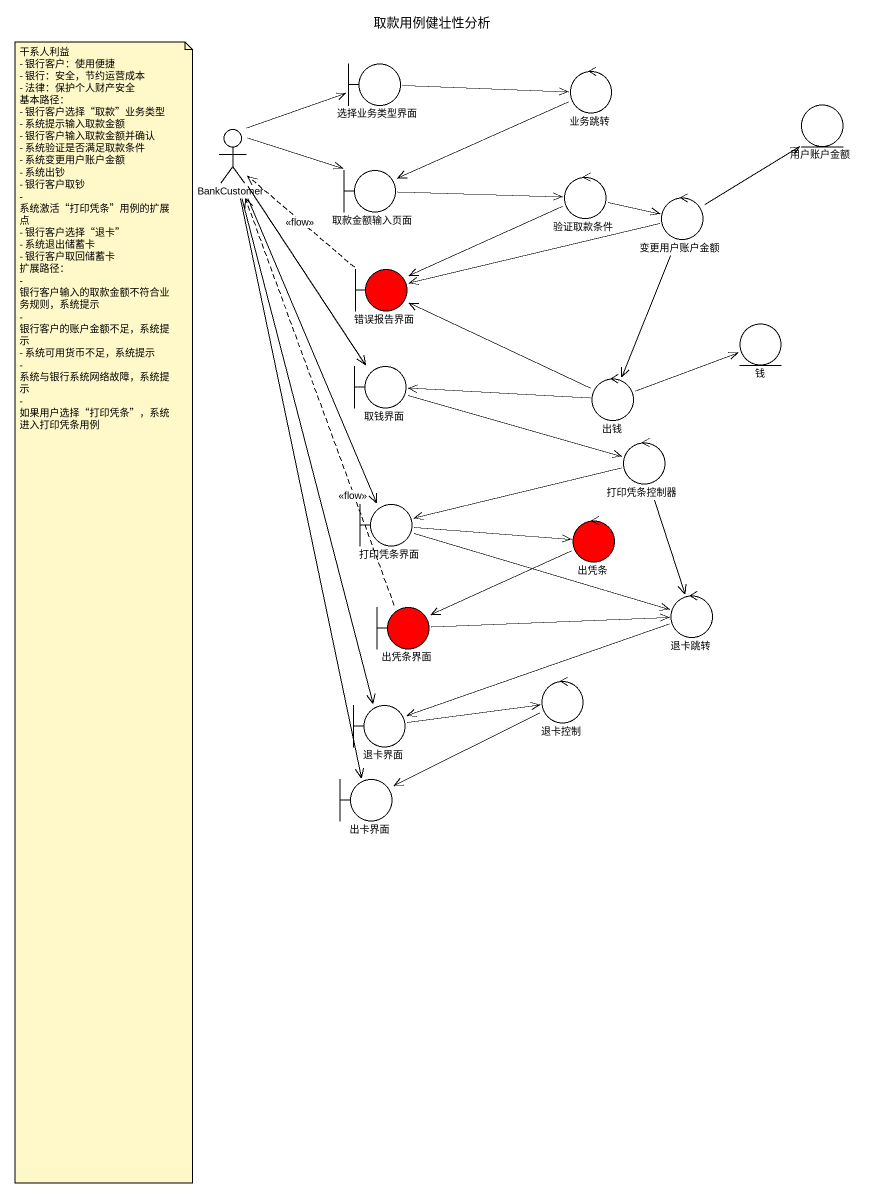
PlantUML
@startuml
title 取款用例健壮性分析
boundary 选择业务类型界面
control 业务跳转
actor BankCustomer
entity 用户账户金额
boundary 取款金额输入页面
control 验证取款条件
control 变更用户账户金额
boundary 错误报告界面 #FF0000
entity 钱
boundary 取钱界面
control 出钱
control 打印凭条控制器
boundary 打印凭条界面
control 出凭条 #FF0000
boundary 出凭条界面 #FF0000
control 退卡跳转
control 退卡控制
boundary 退卡界面
boundary 出卡界面
选择业务类型界面 -right-> 业务跳转
业务跳转 -left-> 取款金额输入页面
BankCustomer -right-> 选择业务类型界面
BankCustomer -right-> 取款金额输入页面
BankCustomer --> 取钱界面
BankCustomer --> 打印凭条界面
BankCustomer --> 退卡界面
BankCustomer --> 出卡界面
取款金额输入页面 -right-> 验证取款条件
验证取款条件 -right-> 变更用户账户金额
验证取款条件 -left-> 错误报告界面
变更用户账户金额 -up-> 用户账户金额
变更用户账户金额 -left-> 错误报告界面
变更用户账户金额 --> 出钱
错误报告界面 .up.> BankCustomer : <<flow>>
取钱界面 -right-> 打印凭条控制器
出钱 -left-> 错误报告界面
出钱 -right-> 钱
出钱 -left-> 取钱界面
打印凭条控制器 -left-> 打印凭条界面
打印凭条控制器 --> 退卡跳转
打印凭条界面 -right-> 出凭条
打印凭条界面 -right-> 退卡跳转
出凭条 -left-> 出凭条界面
出凭条界面 .up.> BankCustomer : <<flow>>
出凭条界面 -right-> 退卡跳转
退卡跳转 -left-> 退卡界面
退卡控制 -left-> 出卡界面
退卡界面 -right-> 退卡控制
note as N1
  干系人利益
  - 银行客户：使用便捷
  - 银行：安全，节约运营成本
  - 法律：保护个人财产安全
  基本路径：
  - 银行客户选择“取款”业务类型
  - 系统提示输入取款金额
  - 银行客户输入取款金额并确认
  - 系统验证是否满足取款条件
  - 系统变更用户账户金额
  - 系统出钞
  - 银行客户取钞
  - 系统激活“打印凭条”用例的扩展点
  - 银行客户选择“退卡”
  - 系统退出储蓄卡
  - 银行客户取回储蓄卡
  扩展路径：
  - 银行客户输入的取款金额不符合业务规则，系统提示
  - 银行客户的账户金额不足，系统提示
  - 系统可用货币不足，系统提示
  - 系统与银行系统网络故障，系统提示
  - 如果用户选择“打印凭条”，系统进入打印凭条用例
end note
@enduml
